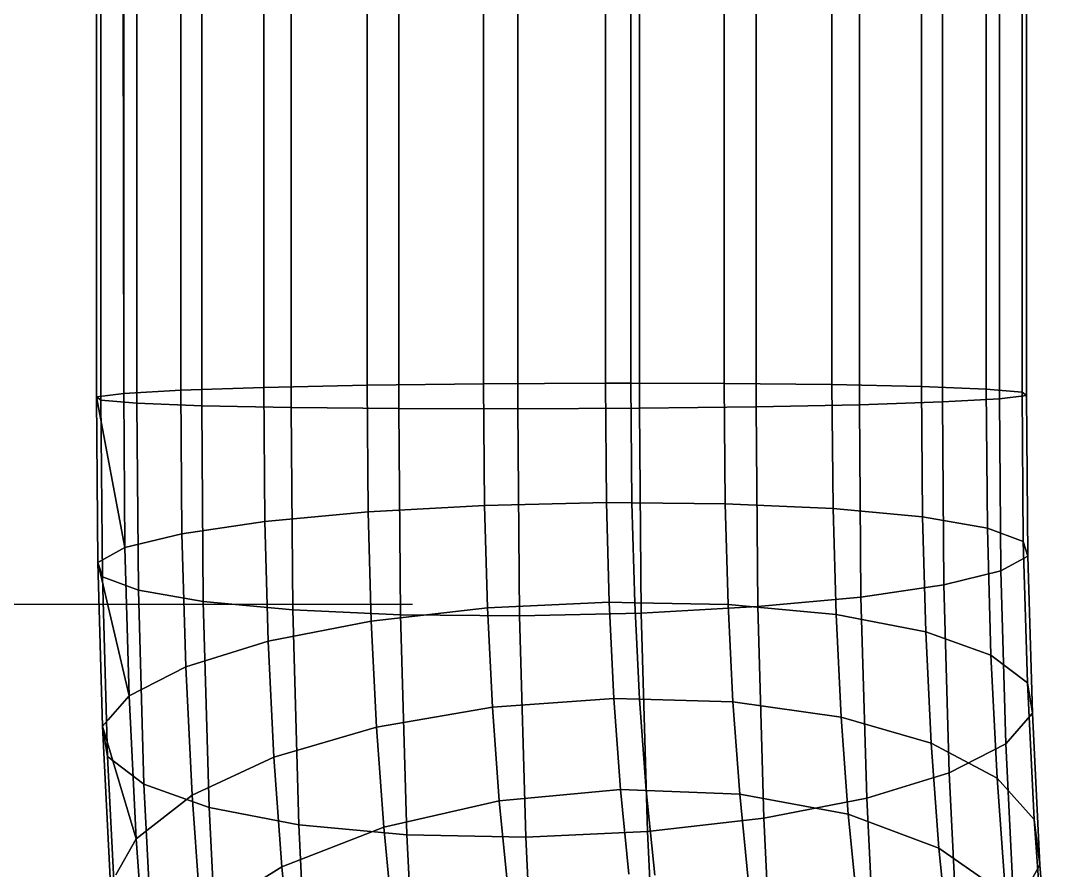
# Model space of a CAD drawing. Extents: x 0 to 48.1, y 0 to 23.7.
# Drawn here: x 12.55132 to 12.56785, y 9.49571 to 9.50936 of the extents above; entities that cross this region are included whole.
import ezdxf

# ---------------------------------------------------------------- set-up
doc = ezdxf.new("R2010")
doc.units = 0
doc.header["$MEASUREMENT"] = 0
doc.layers.add('DLXFURN', color=5, linetype='Continuous')
doc.layers.add('DLXVAL', color=3, linetype='Continuous')

# ---------------------------------------------------------------- blocks, each defined once
blk = doc.blocks.new('*U131')
for p, q in [((-0.247394, 0.243369), (-0.247394, -0.196733)), ((-0.247394, -0.196733), (-0.247394, 0.243369)), ((-0.246818, 0.243398), (-0.246818, -0.196782)), ((-0.246818, -0.196782), (-0.246818, 0.243398)), ((-0.245777, 0.243422), (-0.245777, -0.196823)), ((-0.245777, -0.196823), (-0.245777, 0.243422)), ((-0.244343, 0.24344), (-0.244343, -0.196854)), ((-0.244343, -0.196854), (-0.244343, 0.24344)), ((-0.242612, -0.196871), (-0.242612, 0.24345)), ((-0.242612, 0.24345), (-0.242612, -0.196871)), ((-0.240704, -0.196876), (-0.240704, 0.243453)), ((-0.240704, 0.243453), (-0.240704, -0.196876)), ((-0.238748, -0.196865), (-0.238748, 0.243447)), ((-0.238748, 0.243447), (-0.238748, -0.196865)), ((-0.236877, -0.196842), (-0.236877, 0.243433)), ((-0.236877, 0.243433), (-0.236877, -0.196842)), ((-0.235219, -0.196807), (-0.235219, 0.243412)), ((-0.235219, 0.243412), (-0.235219, -0.196807)), ((-0.233886, 0.243386), (-0.233886, -0.196762)), ((-0.233886, -0.196762), (-0.233886, 0.243386)), ((-0.247466, 0.243338), (-0.247466, -0.196681)), ((-0.247466, -0.196681), (-0.247466, 0.243338)), ((-0.247466, 0.243338), (-0.247029, -0.196627)), ((-0.247029, -0.196627), (-0.247466, 0.243338)), ((-0.247029, 0.243306), (-0.247029, -0.196627)), ((-0.247029, -0.196627), (-0.247029, 0.243306)), ((-0.246114, 0.243276), (-0.246114, -0.196576)), ((-0.246114, -0.196576), (-0.246114, 0.243276)), ((-0.244782, 0.24325), (-0.244782, -0.196531)), ((-0.244782, -0.196531), (-0.244782, 0.24325)), ((-0.243123, 0.243229), (-0.243123, -0.196496)), ((-0.243123, -0.196496), (-0.243123, 0.243229)), ((-0.241253, 0.243216), (-0.241253, -0.196473)), ((-0.241253, -0.196473), (-0.241253, 0.243216)), ((-0.239296, 0.243209), (-0.239296, -0.196463)), ((-0.239296, -0.196463), (-0.239296, 0.243209)), ((-0.238885, 0.24321), (-0.238885, -0.196464)), ((-0.238885, -0.196464), (-0.238885, 0.24321)), ((-0.237388, 0.243212), (-0.237388, -0.196466)), ((-0.237388, -0.196466), (-0.237388, 0.243212)), ((-0.235658, 0.243222), (-0.235658, -0.196485)), ((-0.235658, -0.196485), (-0.235658, 0.243222)), ((-0.234223, 0.24324), (-0.234223, -0.196515)), ((-0.234223, -0.196515), (-0.234223, 0.24324)), ((-0.233182, 0.243264), (-0.233182, -0.196556)), ((-0.233182, -0.196556), (-0.233182, 0.243264)), ((-0.232971, -0.196711), (-0.232971, 0.243356)), ((-0.232971, 0.243356), (-0.232971, -0.196711)), ((-0.232606, -0.196604), (-0.232606, 0.243293)), ((-0.232606, 0.243293), (-0.232606, -0.196604)), ((-0.232534, 0.243324), (-0.232534, -0.196657)), ((-0.232534, -0.196657), (-0.232534, 0.243324)), ((-0.244782, -0.196531), (-0.246114, -0.196576)), ((-0.246114, -0.196576), (-0.244782, -0.196531)), ((-0.243123, -0.196496), (-0.244782, -0.196531)), ((-0.244782, -0.196531), (-0.243123, -0.196496)), ((-0.244782, -0.196531), (-0.244764, -0.198682)), ((-0.244764, -0.198682), (-0.244782, -0.196531)), ((-0.241253, -0.196473), (-0.243123, -0.196496)), ((-0.243123, -0.196496), (-0.241253, -0.196473)), ((-0.243123, -0.196496), (-0.243107, -0.198527)), ((-0.243107, -0.198527), (-0.243123, -0.196496)), ((-0.239296, -0.196463), (-0.241253, -0.196473)), ((-0.241253, -0.196473), (-0.239296, -0.196463)), ((-0.241253, -0.196473), (-0.241236, -0.198424)), ((-0.241236, -0.198424), (-0.241253, -0.196473)), ((-0.238885, -0.196464), (-0.239296, -0.196463)), ((-0.239296, -0.196463), (-0.23928, -0.19838)), ((-0.23928, -0.19838), (-0.239296, -0.196463)), ((-0.239296, -0.196463), (-0.238885, -0.196464)), ((-0.237388, -0.196466), (-0.238885, -0.196464)), ((-0.238885, -0.196464), (-0.238869, -0.198383)), ((-0.238869, -0.198383), (-0.238885, -0.196464)), ((-0.238885, -0.196464), (-0.237388, -0.196466)), ((-0.235658, -0.196485), (-0.237388, -0.196466)), ((-0.237388, -0.196466), (-0.237372, -0.198397)), ((-0.237372, -0.198397), (-0.237388, -0.196466)), ((-0.237388, -0.196466), (-0.235658, -0.196485)), ((-0.234223, -0.196515), (-0.235658, -0.196485)), ((-0.235658, -0.196485), (-0.235641, -0.198476)), ((-0.235641, -0.198476), (-0.235658, -0.196485)), ((-0.235658, -0.196485), (-0.234223, -0.196515)), ((-0.233182, -0.196556), (-0.234223, -0.196515)), ((-0.234223, -0.196515), (-0.234206, -0.19861)), ((-0.234206, -0.19861), (-0.234223, -0.196515)), ((-0.234223, -0.196515), (-0.233182, -0.196556)), ((-0.232606, -0.196604), (-0.233182, -0.196556)), ((-0.233164, -0.19879), (-0.233182, -0.196556)), ((-0.233182, -0.196556), (-0.232606, -0.196604)), ((-0.233182, -0.196556), (-0.233164, -0.19879)), ((-0.247466, -0.196681), (-0.247029, -0.196627)), ((-0.247372, -0.196669), (-0.247466, -0.196681)), ((-0.247466, -0.196681), (-0.247394, -0.196733)), ((-0.247394, -0.196733), (-0.247466, -0.196681)), ((-0.247466, -0.196681), (-0.247444, -0.19934)), ((-0.247444, -0.19934), (-0.247466, -0.196681)), ((-0.247466, -0.196681), (-0.247009, -0.199103)), ((-0.247009, -0.199103), (-0.247466, -0.196681)), ((-0.247394, -0.196733), (-0.246818, -0.196782)), ((-0.246818, -0.196782), (-0.247394, -0.196733)), ((-0.247394, -0.196733), (-0.24737, -0.199574)), ((-0.24737, -0.199574), (-0.247394, -0.196733)), ((-0.247029, -0.196627), (-0.247372, -0.196669)), ((-0.246114, -0.196576), (-0.247029, -0.196627)), ((-0.247029, -0.196627), (-0.246114, -0.196576)), ((-0.247029, -0.196627), (-0.247009, -0.199103)), ((-0.247009, -0.199103), (-0.247029, -0.196627)), ((-0.246114, -0.196576), (-0.246095, -0.198879)), ((-0.246095, -0.198879), (-0.246114, -0.196576)), ((-0.233886, -0.196762), (-0.232971, -0.196711)), ((-0.232971, -0.196711), (-0.233886, -0.196762)), ((-0.232971, -0.196711), (-0.232534, -0.196657)), ((-0.232534, -0.196657), (-0.232971, -0.196711)), ((-0.232948, -0.199475), (-0.232971, -0.196711)), ((-0.232971, -0.196711), (-0.232948, -0.199475)), ((-0.232534, -0.196657), (-0.232606, -0.196604)), ((-0.232606, -0.196604), (-0.232587, -0.199004)), ((-0.232587, -0.199004), (-0.232606, -0.196604)), ((-0.232606, -0.196604), (-0.232534, -0.196657)), ((-0.232513, -0.199238), (-0.232534, -0.196657)), ((-0.232534, -0.196657), (-0.232513, -0.199238)), ((-0.246818, -0.196782), (-0.245777, -0.196823)), ((-0.245777, -0.196823), (-0.246818, -0.196782)), ((-0.246818, -0.196782), (-0.246793, -0.199788)), ((-0.246793, -0.199788), (-0.246818, -0.196782)), ((-0.244343, -0.196854), (-0.245777, -0.196823)), ((-0.245777, -0.196823), (-0.245751, -0.199968)), ((-0.245777, -0.196823), (-0.244343, -0.196854)), ((-0.245751, -0.199968), (-0.245777, -0.196823)), ((-0.242612, -0.196871), (-0.244343, -0.196854)), ((-0.244343, -0.196854), (-0.244316, -0.200102)), ((-0.244343, -0.196854), (-0.242612, -0.196871)), ((-0.244316, -0.200102), (-0.244343, -0.196854)), ((-0.242585, -0.200181), (-0.242612, -0.196871)), ((-0.242612, -0.196871), (-0.240704, -0.196876)), ((-0.240704, -0.196876), (-0.242612, -0.196871)), ((-0.242612, -0.196871), (-0.242585, -0.200181)), ((-0.240704, -0.196876), (-0.238748, -0.196865)), ((-0.238748, -0.196865), (-0.240704, -0.196876)), ((-0.240704, -0.196876), (-0.240677, -0.200199)), ((-0.240677, -0.200199), (-0.240704, -0.196876)), ((-0.238748, -0.196865), (-0.236877, -0.196842)), ((-0.236877, -0.196842), (-0.238748, -0.196865)), ((-0.238748, -0.196865), (-0.238721, -0.200155)), ((-0.238721, -0.200155), (-0.238748, -0.196865)), ((-0.236877, -0.196842), (-0.235219, -0.196807)), ((-0.235219, -0.196807), (-0.236877, -0.196842)), ((-0.236877, -0.196842), (-0.23685, -0.200051)), ((-0.23685, -0.200051), (-0.236877, -0.196842)), ((-0.235219, -0.196807), (-0.233886, -0.196762)), ((-0.233886, -0.196762), (-0.235219, -0.196807)), ((-0.235219, -0.196807), (-0.235193, -0.199896)), ((-0.235193, -0.199896), (-0.235219, -0.196807)), ((-0.233886, -0.196762), (-0.233862, -0.1997)), ((-0.233862, -0.1997), (-0.233886, -0.196762)), ((-0.23928, -0.19838), (-0.241236, -0.198424)), ((-0.241236, -0.198424), (-0.23928, -0.19838)), ((-0.238869, -0.198383), (-0.23928, -0.19838)), ((-0.23928, -0.19838), (-0.239235, -0.199979)), ((-0.239235, -0.199979), (-0.23928, -0.19838)), ((-0.23928, -0.19838), (-0.238869, -0.198383)), ((-0.237372, -0.198397), (-0.238869, -0.198383)), ((-0.238869, -0.198383), (-0.238823, -0.199987)), ((-0.238823, -0.199987), (-0.238869, -0.198383)), ((-0.238869, -0.198383), (-0.237372, -0.198397)), ((-0.243107, -0.198527), (-0.244764, -0.198682)), ((-0.244764, -0.198682), (-0.243107, -0.198527)), ((-0.241236, -0.198424), (-0.243107, -0.198527)), ((-0.243107, -0.198527), (-0.241236, -0.198424)), ((-0.243107, -0.198527), (-0.243057, -0.200285)), ((-0.243057, -0.200285), (-0.243107, -0.198527)), ((-0.241236, -0.198424), (-0.24119, -0.200071)), ((-0.24119, -0.200071), (-0.241236, -0.198424)), ((-0.235641, -0.198476), (-0.237372, -0.198397)), ((-0.237372, -0.198397), (-0.237326, -0.200016)), ((-0.237326, -0.200016), (-0.237372, -0.198397)), ((-0.237372, -0.198397), (-0.235641, -0.198476)), ((-0.234206, -0.19861), (-0.235641, -0.198476)), ((-0.235641, -0.198476), (-0.235592, -0.200179)), ((-0.235592, -0.200179), (-0.235641, -0.198476)), ((-0.235641, -0.198476), (-0.234206, -0.19861)), ((-0.244764, -0.198682), (-0.246095, -0.198879)), ((-0.246095, -0.198879), (-0.244764, -0.198682)), ((-0.244764, -0.198682), (-0.244709, -0.200607)), ((-0.244709, -0.200607), (-0.244764, -0.198682)), ((-0.233164, -0.19879), (-0.234206, -0.19861)), ((-0.234153, -0.200457), (-0.234206, -0.19861)), ((-0.234206, -0.19861), (-0.233164, -0.19879)), ((-0.234206, -0.19861), (-0.234153, -0.200457)), ((-0.246095, -0.198879), (-0.247009, -0.199103)), ((-0.247009, -0.199103), (-0.246095, -0.198879)), ((-0.246095, -0.198879), (-0.246034, -0.201015)), ((-0.246034, -0.201015), (-0.246095, -0.198879)), ((-0.232587, -0.199004), (-0.233164, -0.19879)), ((-0.233164, -0.19879), (-0.233106, -0.200831)), ((-0.233106, -0.200831), (-0.233164, -0.19879)), ((-0.233164, -0.19879), (-0.232587, -0.199004)), ((-0.232513, -0.199238), (-0.232587, -0.199004)), ((-0.232522, -0.201276), (-0.232587, -0.199004)), ((-0.232587, -0.199004), (-0.232513, -0.199238)), ((-0.232587, -0.199004), (-0.232522, -0.201276)), ((-0.247009, -0.199103), (-0.24735, -0.199289)), ((-0.24735, -0.199289), (-0.247009, -0.199103)), ((-0.247009, -0.199103), (-0.246941, -0.201481)), ((-0.246941, -0.201481), (-0.247009, -0.199103)), ((-0.24735, -0.199289), (-0.247444, -0.19934)), ((-0.247444, -0.19934), (-0.24735, -0.199289)), ((-0.247444, -0.19934), (-0.24737, -0.199574)), ((-0.24737, -0.199574), (-0.247444, -0.19934)), ((-0.247444, -0.19934), (-0.247369, -0.201973)), ((-0.247369, -0.201973), (-0.247444, -0.19934)), ((-0.247444, -0.19934), (-0.246941, -0.201481)), ((-0.246941, -0.201481), (-0.247444, -0.19934)), ((-0.232948, -0.199475), (-0.232513, -0.199238)), ((-0.232513, -0.199238), (-0.232948, -0.199475)), ((-0.232441, -0.201761), (-0.232513, -0.199238)), ((-0.232513, -0.199238), (-0.232441, -0.201761)), ((-0.233862, -0.1997), (-0.232948, -0.199475)), ((-0.232948, -0.199475), (-0.233862, -0.1997)), ((-0.232869, -0.202253), (-0.232948, -0.199475)), ((-0.232948, -0.199475), (-0.232869, -0.202253)), ((-0.24737, -0.199574), (-0.246793, -0.199788)), ((-0.246793, -0.199788), (-0.24737, -0.199574)), ((-0.24737, -0.199574), (-0.247288, -0.202458)), ((-0.247288, -0.202458), (-0.24737, -0.199574)), ((-0.235193, -0.199896), (-0.233862, -0.1997)), ((-0.233862, -0.1997), (-0.235193, -0.199896)), ((-0.233862, -0.1997), (-0.233776, -0.202719)), ((-0.233776, -0.202719), (-0.233862, -0.1997)), ((-0.245751, -0.199968), (-0.246793, -0.199788)), ((-0.246793, -0.199788), (-0.246704, -0.202903)), ((-0.246793, -0.199788), (-0.245751, -0.199968)), ((-0.246704, -0.202903), (-0.246793, -0.199788)), ((-0.244316, -0.200102), (-0.245751, -0.199968)), ((-0.245751, -0.199968), (-0.245657, -0.203277)), ((-0.245751, -0.199968), (-0.244316, -0.200102)), ((-0.245657, -0.203277), (-0.245751, -0.199968)), ((-0.239235, -0.199979), (-0.24119, -0.200071)), ((-0.24119, -0.200071), (-0.239235, -0.199979)), ((-0.238823, -0.199987), (-0.239235, -0.199979)), ((-0.239235, -0.199979), (-0.239158, -0.201525)), ((-0.239158, -0.201525), (-0.239235, -0.199979)), ((-0.239235, -0.199979), (-0.238823, -0.199987)), ((-0.237326, -0.200016), (-0.238823, -0.199987)), ((-0.238823, -0.199987), (-0.238746, -0.201537)), ((-0.238746, -0.201537), (-0.238823, -0.199987)), ((-0.238823, -0.199987), (-0.237326, -0.200016)), ((-0.235592, -0.200179), (-0.237326, -0.200016)), ((-0.237326, -0.200016), (-0.237248, -0.20158)), ((-0.237248, -0.20158), (-0.237326, -0.200016)), ((-0.237326, -0.200016), (-0.235592, -0.200179)), ((-0.23685, -0.200051), (-0.235193, -0.199896)), ((-0.235193, -0.199896), (-0.23685, -0.200051)), ((-0.235193, -0.199896), (-0.235101, -0.203127)), ((-0.235101, -0.203127), (-0.235193, -0.199896)), ((-0.242585, -0.200181), (-0.244316, -0.200102)), ((-0.244316, -0.200102), (-0.244218, -0.203555)), ((-0.244316, -0.200102), (-0.242585, -0.200181)), ((-0.244218, -0.203555), (-0.244316, -0.200102)), ((-0.24119, -0.200071), (-0.243057, -0.200285)), ((-0.243057, -0.200285), (-0.24119, -0.200071)), ((-0.240677, -0.200199), (-0.242585, -0.200181)), ((-0.242585, -0.200181), (-0.242484, -0.203718)), ((-0.242484, -0.203718), (-0.242585, -0.200181)), ((-0.242585, -0.200181), (-0.240677, -0.200199)), ((-0.24119, -0.200071), (-0.24111, -0.201663)), ((-0.24111, -0.201663), (-0.24119, -0.200071)), ((-0.238721, -0.200155), (-0.240677, -0.200199)), ((-0.240677, -0.200199), (-0.238721, -0.200155)), ((-0.240677, -0.200199), (-0.240575, -0.203755)), ((-0.240575, -0.203755), (-0.240677, -0.200199)), ((-0.238721, -0.200155), (-0.23685, -0.200051)), ((-0.23685, -0.200051), (-0.238721, -0.200155)), ((-0.238621, -0.203663), (-0.238721, -0.200155)), ((-0.238721, -0.200155), (-0.238621, -0.203663)), ((-0.236754, -0.203449), (-0.23685, -0.200051)), ((-0.23685, -0.200051), (-0.236754, -0.203449)), ((-0.234153, -0.200457), (-0.235592, -0.200179)), ((-0.235511, -0.201825), (-0.235592, -0.200179)), ((-0.235592, -0.200179), (-0.234153, -0.200457)), ((-0.235592, -0.200179), (-0.235511, -0.201825)), ((-0.243057, -0.200285), (-0.244709, -0.200607)), ((-0.244709, -0.200607), (-0.243057, -0.200285)), ((-0.243057, -0.200285), (-0.242972, -0.201984)), ((-0.242972, -0.201984), (-0.243057, -0.200285)), ((-0.233106, -0.200831), (-0.234153, -0.200457)), ((-0.234153, -0.200457), (-0.234064, -0.202242)), ((-0.234064, -0.202242), (-0.234153, -0.200457)), ((-0.234153, -0.200457), (-0.233106, -0.200831)), ((-0.244709, -0.200607), (-0.246034, -0.201015)), ((-0.246034, -0.201015), (-0.244709, -0.200607)), ((-0.244709, -0.200607), (-0.244617, -0.202467)), ((-0.244617, -0.202467), (-0.244709, -0.200607)), ((-0.232522, -0.201276), (-0.233106, -0.200831)), ((-0.233008, -0.202803), (-0.233106, -0.200831)), ((-0.233106, -0.200831), (-0.232522, -0.201276)), ((-0.233106, -0.200831), (-0.233008, -0.202803)), ((-0.246034, -0.201015), (-0.246941, -0.201481)), ((-0.246941, -0.201481), (-0.246034, -0.201015)), ((-0.246034, -0.201015), (-0.245932, -0.203079)), ((-0.245932, -0.203079), (-0.246034, -0.201015)), ((-0.232441, -0.201761), (-0.232522, -0.201276)), ((-0.232413, -0.203471), (-0.232522, -0.201276)), ((-0.232522, -0.201276), (-0.232441, -0.201761)), ((-0.232522, -0.201276), (-0.232413, -0.203471)), ((-0.246941, -0.201481), (-0.247277, -0.201867)), ((-0.247277, -0.201867), (-0.246941, -0.201481)), ((-0.246941, -0.201481), (-0.246827, -0.203778)), ((-0.246827, -0.203778), (-0.246941, -0.201481)), ((-0.239158, -0.201525), (-0.24111, -0.201663)), ((-0.24111, -0.201663), (-0.239158, -0.201525)), ((-0.238746, -0.201537), (-0.239158, -0.201525)), ((-0.239158, -0.201525), (-0.239051, -0.202989)), ((-0.239051, -0.202989), (-0.239158, -0.201525)), ((-0.239158, -0.201525), (-0.238746, -0.201537)), ((-0.24111, -0.201663), (-0.242972, -0.201984)), ((-0.242972, -0.201984), (-0.24111, -0.201663)), ((-0.24111, -0.201663), (-0.241001, -0.20317)), ((-0.241001, -0.20317), (-0.24111, -0.201663)), ((-0.237248, -0.20158), (-0.238746, -0.201537)), ((-0.238746, -0.201537), (-0.238639, -0.203004)), ((-0.238639, -0.203004), (-0.238746, -0.201537)), ((-0.238746, -0.201537), (-0.237248, -0.20158)), ((-0.235511, -0.201825), (-0.237248, -0.20158)), ((-0.23714, -0.203062), (-0.237248, -0.20158)), ((-0.237248, -0.20158), (-0.235511, -0.201825)), ((-0.237248, -0.20158), (-0.23714, -0.203062)), ((-0.234064, -0.202242), (-0.235511, -0.201825)), ((-0.235511, -0.201825), (-0.235397, -0.203383)), ((-0.235397, -0.203383), (-0.235511, -0.201825)), ((-0.235511, -0.201825), (-0.234064, -0.202242)), ((-0.232869, -0.202253), (-0.232441, -0.201761)), ((-0.232441, -0.201761), (-0.232869, -0.202253)), ((-0.23232, -0.204198), (-0.232441, -0.201761)), ((-0.232441, -0.201761), (-0.23232, -0.204198)), ((-0.247277, -0.201867), (-0.247369, -0.201973)), ((-0.247369, -0.201973), (-0.247277, -0.201867)), ((-0.247369, -0.201973), (-0.247288, -0.202458)), ((-0.247288, -0.202458), (-0.247369, -0.201973)), ((-0.247369, -0.201973), (-0.247243, -0.204517)), ((-0.247243, -0.204517), (-0.247369, -0.201973)), ((-0.247369, -0.201973), (-0.246827, -0.203778)), ((-0.246827, -0.203778), (-0.247369, -0.201973)), ((-0.242972, -0.201984), (-0.244617, -0.202467)), ((-0.244617, -0.202467), (-0.242972, -0.201984)), ((-0.242972, -0.201984), (-0.242855, -0.203593)), ((-0.242855, -0.203593), (-0.242972, -0.201984)), ((-0.233008, -0.202803), (-0.234064, -0.202242)), ((-0.233941, -0.203932), (-0.234064, -0.202242)), ((-0.234064, -0.202242), (-0.233008, -0.202803)), ((-0.234064, -0.202242), (-0.233941, -0.203932)), ((-0.233776, -0.202719), (-0.232869, -0.202253)), ((-0.232869, -0.202253), (-0.233776, -0.202719)), ((-0.232736, -0.204937), (-0.232869, -0.202253)), ((-0.232869, -0.202253), (-0.232736, -0.204937)), ((-0.246704, -0.202903), (-0.247288, -0.202458)), ((-0.247288, -0.202458), (-0.24715, -0.205245)), ((-0.247288, -0.202458), (-0.246704, -0.202903)), ((-0.24715, -0.205245), (-0.247288, -0.202458)), ((-0.244617, -0.202467), (-0.245932, -0.203079)), ((-0.245932, -0.203079), (-0.244617, -0.202467)), ((-0.244617, -0.202467), (-0.244488, -0.204229)), ((-0.244488, -0.204229), (-0.244617, -0.202467)), ((-0.233776, -0.202719), (-0.235101, -0.203127)), ((-0.235101, -0.203127), (-0.233776, -0.202719)), ((-0.233776, -0.202719), (-0.233631, -0.205636)), ((-0.233631, -0.205636), (-0.233776, -0.202719)), ((-0.232413, -0.203471), (-0.233008, -0.202803)), ((-0.232872, -0.204671), (-0.233008, -0.202803)), ((-0.233008, -0.202803), (-0.232413, -0.203471)), ((-0.233008, -0.202803), (-0.232872, -0.204671)), ((-0.245657, -0.203277), (-0.246704, -0.202903)), ((-0.246704, -0.202903), (-0.246555, -0.205912)), ((-0.246704, -0.202903), (-0.245657, -0.203277)), ((-0.246555, -0.205912), (-0.246704, -0.202903)), ((-0.239051, -0.202989), (-0.241001, -0.20317)), ((-0.241001, -0.20317), (-0.239051, -0.202989)), ((-0.238639, -0.203004), (-0.239051, -0.202989)), ((-0.239051, -0.202989), (-0.238917, -0.204345)), ((-0.238917, -0.204345), (-0.239051, -0.202989)), ((-0.239051, -0.202989), (-0.238639, -0.203004)), ((-0.23714, -0.203062), (-0.238639, -0.203004)), ((-0.238504, -0.204364), (-0.238639, -0.203004)), ((-0.238639, -0.203004), (-0.23714, -0.203062)), ((-0.238639, -0.203004), (-0.238504, -0.204364)), ((-0.245932, -0.203079), (-0.246827, -0.203778)), ((-0.246827, -0.203778), (-0.245932, -0.203079)), ((-0.245932, -0.203079), (-0.245789, -0.205034)), ((-0.245789, -0.205034), (-0.245932, -0.203079)), ((-0.241001, -0.20317), (-0.242855, -0.203593)), ((-0.242855, -0.203593), (-0.241001, -0.20317)), ((-0.241001, -0.20317), (-0.240862, -0.204567)), ((-0.240862, -0.204567), (-0.241001, -0.20317)), ((-0.235397, -0.203383), (-0.23714, -0.203062)), ((-0.23714, -0.203062), (-0.237004, -0.204434)), ((-0.237004, -0.204434), (-0.23714, -0.203062)), ((-0.23714, -0.203062), (-0.235397, -0.203383)), ((-0.236754, -0.203449), (-0.235101, -0.203127)), ((-0.235101, -0.203127), (-0.236754, -0.203449)), ((-0.235101, -0.203127), (-0.234946, -0.206248)), ((-0.234946, -0.206248), (-0.235101, -0.203127)), ((-0.244218, -0.203555), (-0.245657, -0.203277)), ((-0.245657, -0.203277), (-0.245498, -0.206473)), ((-0.245657, -0.203277), (-0.244218, -0.203555)), ((-0.245498, -0.206473), (-0.245657, -0.203277)), ((-0.238621, -0.203663), (-0.236754, -0.203449)), ((-0.236754, -0.203449), (-0.238621, -0.203663)), ((-0.236591, -0.206731), (-0.236754, -0.203449)), ((-0.236754, -0.203449), (-0.236591, -0.206731)), ((-0.233941, -0.203932), (-0.235397, -0.203383)), ((-0.235254, -0.204828), (-0.235397, -0.203383)), ((-0.235397, -0.203383), (-0.233941, -0.203932)), ((-0.235397, -0.203383), (-0.235254, -0.204828)), ((-0.23232, -0.204198), (-0.232413, -0.203471)), ((-0.232261, -0.205549), (-0.232413, -0.203471)), ((-0.232413, -0.203471), (-0.23232, -0.204198)), ((-0.232413, -0.203471), (-0.232261, -0.205549)), ((-0.242855, -0.203593), (-0.244488, -0.204229)), ((-0.244488, -0.204229), (-0.242855, -0.203593)), ((-0.244218, -0.203555), (-0.242484, -0.203718)), ((-0.242484, -0.203718), (-0.244218, -0.203555)), ((-0.244218, -0.203555), (-0.244052, -0.206891)), ((-0.244052, -0.206891), (-0.244218, -0.203555)), ((-0.242855, -0.203593), (-0.242707, -0.205084)), ((-0.242707, -0.205084), (-0.242855, -0.203593)), ((-0.238621, -0.203663), (-0.240575, -0.203755)), ((-0.240575, -0.203755), (-0.238621, -0.203663)), ((-0.238452, -0.207053), (-0.238621, -0.203663)), ((-0.238621, -0.203663), (-0.238452, -0.207053)), ((-0.246827, -0.203778), (-0.247153, -0.204358)), ((-0.247153, -0.204358), (-0.246827, -0.203778)), ((-0.246827, -0.203778), (-0.246668, -0.205955)), ((-0.246668, -0.205955), (-0.246827, -0.203778)), ((-0.242484, -0.203718), (-0.240575, -0.203755)), ((-0.240575, -0.203755), (-0.242484, -0.203718)), ((-0.242484, -0.203718), (-0.242315, -0.207135)), ((-0.242315, -0.207135), (-0.242484, -0.203718)), ((-0.240575, -0.203755), (-0.240405, -0.207191)), ((-0.240405, -0.207191), (-0.240575, -0.203755)), ((-0.232872, -0.204671), (-0.233941, -0.203932)), ((-0.233786, -0.205499), (-0.233941, -0.203932)), ((-0.233941, -0.203932), (-0.232872, -0.204671)), ((-0.233941, -0.203932), (-0.233786, -0.205499)), ((-0.244488, -0.204229), (-0.245789, -0.205034)), ((-0.245789, -0.205034), (-0.244488, -0.204229)), ((-0.244488, -0.204229), (-0.244326, -0.205862)), ((-0.244326, -0.205862), (-0.244488, -0.204229)), ((-0.232736, -0.204937), (-0.23232, -0.204198)), ((-0.23232, -0.204198), (-0.232736, -0.204937)), ((-0.232152, -0.206507), (-0.23232, -0.204198)), ((-0.23232, -0.204198), (-0.232152, -0.206507))]:
    blk.add_line(p, q)
blk = doc.blocks.new('*U152')
blk.add_line((12.407609, 9.49999, 0.7), (12.557609, 9.49999, 0.7))

msp = doc.modelspace()

# ---------------------------------------------------------------- block references
at = {"layer": 'DLXFURN'}
msp.add_blockref('*U131', (12.8, 9.7), dxfattribs=at)
at = {"layer": 'DLXVAL'}
msp.add_blockref('*U152', (0, 0), dxfattribs=at)

doc.saveas('drawing.dxf')
